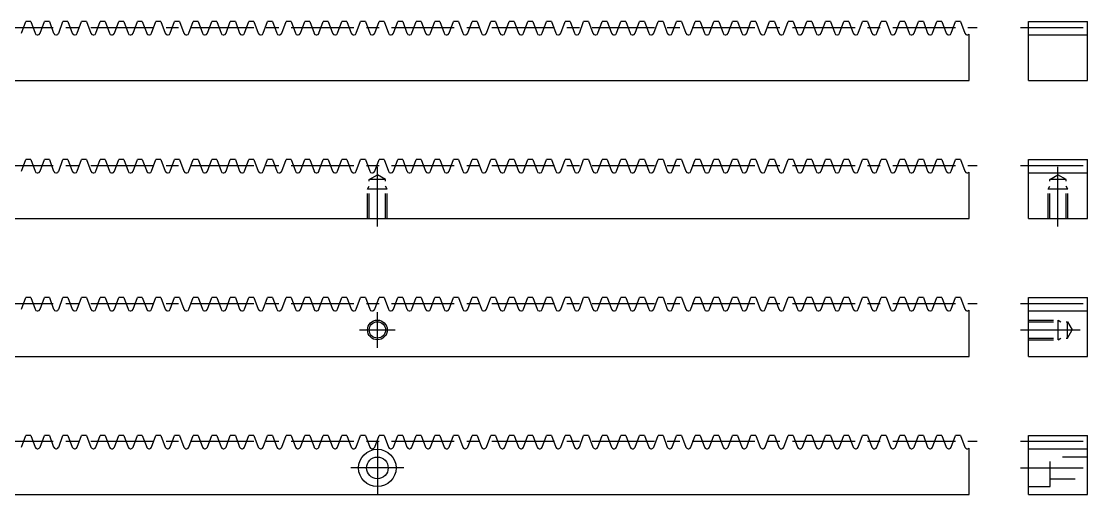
# Model space of a CAD drawing. Extents: x 0 to 542, y -23 to 135.
# Drawn here: x 269.8 to 542, y 15 to 135 of the extents above; entities that cross this region are included whole.
import ezdxf

# ---------------------------------------------------------------- set-up
doc = ezdxf.new("R2010")
doc.units = 0
doc.header["$LTSCALE"] = 0.5
doc.linetypes.add('CENTER', pattern=[50.8, 31.75, -6.35, 6.35, -6.35])
doc.linetypes.add('DASHED', pattern=[19.05, 12.7, -6.35])
for name, color, linetype in [('MSM_CENTER', 1, 'CENTER'), ('MSM_CONTINUOUS', 7, 'CONTINUOUS'), ('MSM_DASHED', 4, 'DASHED'), ('MSM_NARROW', 5, 'CONTINUOUS')]:
    doc.layers.add(name, color=color, linetype=linetype)

msp = doc.modelspace()

# ---------------------------------------------------------------- linework, layer by layer
at = {"layer": 'MSM_CENTER'}
for p, q in [((8, 133.5), (512, 133.5)), ((523, 133.5), (542, 133.5)), ((8, 98.5), (512, 98.5)), ((360, 83), (360, 98.09)), ((523, 98.5), (542, 98.5)), ((532.46, 83), (532.46, 98.09)), ((8, 63.5), (512, 63.5)), ((523, 63.5), (542, 63.5)), ((360, 52.25), (360, 61.25)), ((355.5, 56.75), (364.5, 56.75)), ((523, 56.75), (538.09, 56.75)), ((8, 28.5), (512, 28.5)), ((360, 28.5), (360, 15)), ((523, 28.5), (542, 28.5)), ((366.75, 21.75), (353.25, 21.75)), ((523, 21.75), (542, 21.75))]:
    msp.add_line(p, q, dxfattribs=at)
at = {"layer": 'MSM_CONTINUOUS'}
for p, q in [((269.81, 132), (270.91, 135)), ((272.17, 135), (270.91, 135)), ((272.17, 135), (273.26, 132)), ((274.53, 132), (275.62, 135)), ((276.88, 135), (275.62, 135)), ((276.88, 135), (277.97, 132)), ((279.24, 132), (280.33, 135)), ((281.6, 135), (280.33, 135)), ((281.6, 135), (282.69, 132)), ((283.95, 132), (285.04, 135)), ((286.31, 135), (285.04, 135)), ((286.31, 135), (287.4, 132)), ((288.66, 132), (289.76, 135)), ((291.02, 135), (289.76, 135)), ((291.02, 135), (292.11, 132)), ((293.38, 132), (294.47, 135)), ((295.73, 135), (294.47, 135)), ((295.73, 135), (296.82, 132)), ((298.09, 132), (299.18, 135)), ((300.44, 135), (299.18, 135)), ((300.44, 135), (301.54, 132)), ((302.8, 132), (303.89, 135)), ((305.16, 135), (303.89, 135)), ((305.16, 135), (306.25, 132)), ((307.51, 132), (308.61, 135)), ((309.87, 135), (308.61, 135)), ((309.87, 135), (310.96, 132)), ((312.23, 132), (313.32, 135)), ((314.58, 135), (313.32, 135)), ((314.58, 135), (315.67, 132)), ((316.94, 132), (318.03, 135)), ((319.29, 135), (318.03, 135)), ((319.29, 135), (320.39, 132)), ((321.65, 132), (322.74, 135)), ((324.01, 135), (322.74, 135)), ((324.01, 135), (325.1, 132)), ((326.36, 132), (327.45, 135)), ((328.72, 135), (327.45, 135)), ((328.72, 135), (329.81, 132)), ((331.08, 132), (332.17, 135)), ((333.43, 135), (332.17, 135)), ((333.43, 135), (334.52, 132)), ((335.79, 132), (336.88, 135)), ((338.14, 135), (336.88, 135)), ((338.14, 135), (339.24, 132)), ((340.5, 132), (341.59, 135)), ((342.86, 135), (341.59, 135)), ((342.86, 135), (343.95, 132)), ((345.21, 132), (346.3, 135)), ((347.57, 135), (346.3, 135)), ((347.57, 135), (348.66, 132)), ((349.92, 132), (351.02, 135)), ((352.28, 135), (351.02, 135)), ((352.28, 135), (353.37, 132)), ((354.64, 132), (355.73, 135)), ((356.99, 135), (355.73, 135)), ((356.99, 135), (358.09, 132)), ((359.35, 132), (360.44, 135)), ((361.71, 135), (360.44, 135)), ((361.71, 135), (362.8, 132)), ((364.06, 132), (365.15, 135)), ((366.42, 135), (365.15, 135)), ((366.42, 135), (367.51, 132)), ((368.77, 132), (369.87, 135)), ((371.13, 135), (369.87, 135)), ((371.13, 135), (372.22, 132)), ((373.49, 132), (374.58, 135)), ((375.84, 135), (374.58, 135)), ((375.84, 135), (376.94, 132)), ((378.2, 132), (379.29, 135)), ((380.56, 135), (379.29, 135)), ((380.56, 135), (381.65, 132)), ((382.91, 132), (384, 135)), ((385.27, 135), (384, 135)), ((385.27, 135), (386.36, 132)), ((387.62, 132), (388.72, 135)), ((389.98, 135), (388.72, 135)), ((389.98, 135), (391.07, 132)), ((392.34, 132), (393.43, 135)), ((394.69, 135), (393.43, 135)), ((394.69, 135), (395.78, 132)), ((397.05, 132), (398.14, 135)), ((399.41, 135), (398.14, 135)), ((399.41, 135), (400.5, 132)), ((401.76, 132), (402.85, 135)), ((404.12, 135), (402.85, 135)), ((404.12, 135), (405.21, 132)), ((406.47, 132), (407.57, 135)), ((408.83, 135), (407.57, 135)), ((408.83, 135), (409.92, 132)), ((411.19, 132), (412.28, 135)), ((413.54, 135), (412.28, 135)), ((413.54, 135), (414.63, 132)), ((415.9, 132), (416.99, 135)), ((418.25, 135), (416.99, 135)), ((418.25, 135), (419.35, 132)), ((420.61, 132), (421.7, 135)), ((422.97, 135), (421.7, 135)), ((422.97, 135), (424.06, 132)), ((425.32, 132), (426.42, 135)), ((427.68, 135), (426.42, 135)), ((427.68, 135), (428.77, 132)), ((430.04, 132), (431.13, 135)), ((432.39, 135), (431.13, 135)), ((432.39, 135), (433.48, 132)), ((434.75, 132), (435.84, 135)), ((437.1, 135), (435.84, 135)), ((437.1, 135), (438.2, 132)), ((439.46, 132), (440.55, 135)), ((441.82, 135), (440.55, 135)), ((441.82, 135), (442.91, 132)), ((444.17, 132), (445.26, 135)), ((446.53, 135), (445.26, 135)), ((446.53, 135), (447.62, 132)), ((448.89, 132), (449.98, 135)), ((451.24, 135), (449.98, 135)), ((451.24, 135), (452.33, 132)), ((453.6, 132), (454.69, 135)), ((455.95, 135), (454.69, 135)), ((455.95, 135), (457.05, 132)), ((458.31, 132), (459.4, 135)), ((460.67, 135), (459.4, 135)), ((460.67, 135), (461.76, 132)), ((463.02, 132), (464.11, 135)), ((465.38, 135), (464.11, 135)), ((465.38, 135), (466.47, 132)), ((467.73, 132), (468.83, 135)), ((470.09, 135), (468.83, 135)), ((470.09, 135), (471.18, 132)), ((472.45, 132), (473.54, 135)), ((474.8, 135), (473.54, 135)), ((474.8, 135), (475.9, 132)), ((477.16, 132), (478.25, 135)), ((479.52, 135), (478.25, 135)), ((479.52, 135), (480.61, 132)), ((481.87, 132), (482.96, 135)), ((484.23, 135), (482.96, 135)), ((484.23, 135), (485.32, 132)), ((486.58, 132), (487.68, 135)), ((488.94, 135), (487.68, 135)), ((488.94, 135), (490.03, 132)), ((491.3, 132), (492.39, 135)), ((493.65, 135), (492.39, 135)), ((493.65, 135), (494.75, 132)), ((496.01, 132), (497.1, 135)), ((498.37, 135), (497.1, 135)), ((498.37, 135), (499.46, 132)), ((500.72, 132), (501.81, 135)), ((503.08, 135), (501.81, 135)), ((503.08, 135), (504.17, 132)), ((505.43, 132), (506.53, 135)), ((507.79, 135), (506.53, 135)), ((507.79, 135), (508.88, 132)), ((525, 135), (540, 135)), ((525, 120), (525, 135)), ((540, 120), (540, 135)), ((273.8, 131.62), (273.99, 131.62)), ((278.51, 131.62), (278.7, 131.62)), ((283.22, 131.62), (283.42, 131.62)), ((287.94, 131.62), (288.13, 131.62)), ((292.65, 131.62), (292.84, 131.62)), ((297.36, 131.62), (297.55, 131.62)), ((302.07, 131.62), (302.27, 131.62)), ((306.78, 131.62), (306.98, 131.62)), ((311.5, 131.62), (311.69, 131.62)), ((316.21, 131.62), (316.4, 131.62)), ((320.92, 131.62), (321.11, 131.62)), ((325.63, 131.62), (325.83, 131.62)), ((330.35, 131.62), (330.54, 131.62)), ((335.06, 131.62), (335.25, 131.62)), ((339.77, 131.62), (339.96, 131.62)), ((344.48, 131.62), (344.68, 131.62)), ((349.2, 131.62), (349.39, 131.62)), ((353.91, 131.62), (354.1, 131.62)), ((358.62, 131.62), (358.81, 131.62)), ((363.33, 131.62), (363.53, 131.62)), ((368.05, 131.62), (368.24, 131.62)), ((372.76, 131.62), (372.95, 131.62)), ((377.47, 131.62), (377.66, 131.62)), ((382.18, 131.62), (382.38, 131.62)), ((386.9, 131.62), (387.09, 131.62)), ((391.61, 131.62), (391.8, 131.62)), ((396.32, 131.62), (396.51, 131.62)), ((401.03, 131.62), (401.23, 131.62)), ((405.75, 131.62), (405.94, 131.62)), ((410.46, 131.62), (410.65, 131.62)), ((415.17, 131.62), (415.36, 131.62)), ((419.88, 131.62), (420.08, 131.62)), ((424.59, 131.62), (424.79, 131.62)), ((429.31, 131.62), (429.5, 131.62)), ((434.02, 131.62), (434.21, 131.62)), ((438.73, 131.62), (438.92, 131.62)), ((443.44, 131.62), (443.64, 131.62)), ((448.16, 131.62), (448.35, 131.62)), ((452.87, 131.62), (453.06, 131.62)), ((457.58, 131.62), (457.77, 131.62)), ((462.29, 131.62), (462.49, 131.62)), ((467.01, 131.62), (467.2, 131.62)), ((471.72, 131.62), (471.91, 131.62)), ((476.43, 131.62), (476.62, 131.62)), ((481.14, 131.62), (481.34, 131.62)), ((485.86, 131.62), (486.05, 131.62)), ((490.57, 131.62), (490.76, 131.62)), ((495.28, 131.62), (495.47, 131.62)), ((499.99, 131.62), (500.19, 131.62)), ((504.71, 131.62), (504.9, 131.62)), ((509.42, 131.62), (509.61, 131.62)), ((510, 120), (510, 131.78)), ((525, 131.62), (540, 131.62)), ((10, 120), (510, 120)), ((525, 120), (540, 120)), ((269.81, 97), (270.91, 100)), ((272.17, 100), (270.91, 100)), ((272.17, 100), (273.26, 97)), ((274.53, 97), (275.62, 100)), ((276.88, 100), (275.62, 100)), ((276.88, 100), (277.97, 97)), ((279.24, 97), (280.33, 100)), ((281.6, 100), (280.33, 100)), ((281.6, 100), (282.69, 97)), ((283.95, 97), (285.04, 100)), ((286.31, 100), (285.04, 100)), ((286.31, 100), (287.4, 97)), ((288.66, 97), (289.76, 100)), ((291.02, 100), (289.76, 100)), ((291.02, 100), (292.11, 97)), ((293.38, 97), (294.47, 100)), ((295.73, 100), (294.47, 100)), ((295.73, 100), (296.82, 97)), ((298.09, 97), (299.18, 100)), ((300.44, 100), (299.18, 100)), ((300.44, 100), (301.54, 97)), ((302.8, 97), (303.89, 100)), ((305.16, 100), (303.89, 100)), ((305.16, 100), (306.25, 97)), ((307.51, 97), (308.61, 100)), ((309.87, 100), (308.61, 100)), ((309.87, 100), (310.96, 97)), ((312.23, 97), (313.32, 100)), ((314.58, 100), (313.32, 100)), ((314.58, 100), (315.67, 97)), ((316.94, 97), (318.03, 100)), ((319.29, 100), (318.03, 100)), ((319.29, 100), (320.39, 97)), ((321.65, 97), (322.74, 100)), ((324.01, 100), (322.74, 100)), ((324.01, 100), (325.1, 97)), ((326.36, 97), (327.45, 100)), ((328.72, 100), (327.45, 100)), ((328.72, 100), (329.81, 97)), ((331.08, 97), (332.17, 100)), ((333.43, 100), (332.17, 100)), ((333.43, 100), (334.52, 97)), ((335.79, 97), (336.88, 100)), ((338.14, 100), (336.88, 100)), ((338.14, 100), (339.24, 97)), ((340.5, 97), (341.59, 100)), ((342.86, 100), (341.59, 100)), ((342.86, 100), (343.95, 97)), ((345.21, 97), (346.3, 100)), ((347.57, 100), (346.3, 100)), ((347.57, 100), (348.66, 97)), ((349.92, 97), (351.02, 100)), ((352.28, 100), (351.02, 100)), ((352.28, 100), (353.37, 97)), ((354.64, 97), (355.73, 100)), ((356.99, 100), (355.73, 100)), ((356.99, 100), (358.09, 97)), ((359.35, 97), (360.44, 100)), ((361.71, 100), (360.44, 100)), ((361.71, 100), (362.8, 97)), ((364.06, 97), (365.15, 100)), ((366.42, 100), (365.15, 100)), ((366.42, 100), (367.51, 97)), ((368.77, 97), (369.87, 100)), ((371.13, 100), (369.87, 100)), ((371.13, 100), (372.22, 97)), ((373.49, 97), (374.58, 100)), ((375.84, 100), (374.58, 100)), ((375.84, 100), (376.94, 97)), ((378.2, 97), (379.29, 100)), ((380.56, 100), (379.29, 100)), ((380.56, 100), (381.65, 97)), ((382.91, 97), (384, 100)), ((385.27, 100), (384, 100)), ((385.27, 100), (386.36, 97)), ((387.62, 97), (388.72, 100)), ((389.98, 100), (388.72, 100)), ((389.98, 100), (391.07, 97)), ((392.34, 97), (393.43, 100)), ((394.69, 100), (393.43, 100)), ((394.69, 100), (395.78, 97)), ((397.05, 97), (398.14, 100)), ((399.41, 100), (398.14, 100)), ((399.41, 100), (400.5, 97)), ((401.76, 97), (402.85, 100)), ((404.12, 100), (402.85, 100)), ((404.12, 100), (405.21, 97)), ((406.47, 97), (407.57, 100)), ((408.83, 100), (407.57, 100)), ((408.83, 100), (409.92, 97)), ((411.19, 97), (412.28, 100)), ((413.54, 100), (412.28, 100)), ((413.54, 100), (414.63, 97)), ((415.9, 97), (416.99, 100)), ((418.25, 100), (416.99, 100)), ((418.25, 100), (419.35, 97)), ((420.61, 97), (421.7, 100)), ((422.97, 100), (421.7, 100)), ((422.97, 100), (424.06, 97)), ((425.32, 97), (426.42, 100)), ((427.68, 100), (426.42, 100)), ((427.68, 100), (428.77, 97)), ((430.04, 97), (431.13, 100)), ((432.39, 100), (431.13, 100)), ((432.39, 100), (433.48, 97)), ((434.75, 97), (435.84, 100)), ((437.1, 100), (435.84, 100)), ((437.1, 100), (438.2, 97)), ((439.46, 97), (440.55, 100)), ((441.82, 100), (440.55, 100)), ((441.82, 100), (442.91, 97)), ((444.17, 97), (445.26, 100)), ((446.53, 100), (445.26, 100)), ((446.53, 100), (447.62, 97)), ((448.89, 97), (449.98, 100)), ((451.24, 100), (449.98, 100)), ((451.24, 100), (452.33, 97)), ((453.6, 97), (454.69, 100)), ((455.95, 100), (454.69, 100)), ((455.95, 100), (457.05, 97)), ((458.31, 97), (459.4, 100)), ((460.67, 100), (459.4, 100)), ((460.67, 100), (461.76, 97)), ((463.02, 97), (464.11, 100)), ((465.38, 100), (464.11, 100)), ((465.38, 100), (466.47, 97)), ((467.73, 97), (468.83, 100)), ((470.09, 100), (468.83, 100)), ((470.09, 100), (471.18, 97)), ((472.45, 97), (473.54, 100)), ((474.8, 100), (473.54, 100)), ((474.8, 100), (475.9, 97)), ((477.16, 97), (478.25, 100)), ((479.52, 100), (478.25, 100)), ((479.52, 100), (480.61, 97)), ((481.87, 97), (482.96, 100)), ((484.23, 100), (482.96, 100)), ((484.23, 100), (485.32, 97)), ((486.58, 97), (487.68, 100)), ((488.94, 100), (487.68, 100)), ((488.94, 100), (490.03, 97)), ((491.3, 97), (492.39, 100)), ((493.65, 100), (492.39, 100)), ((493.65, 100), (494.75, 97)), ((496.01, 97), (497.1, 100)), ((498.37, 100), (497.1, 100)), ((498.37, 100), (499.46, 97)), ((500.72, 97), (501.81, 100)), ((503.08, 100), (501.81, 100)), ((503.08, 100), (504.17, 97)), ((505.43, 97), (506.53, 100)), ((507.79, 100), (506.53, 100)), ((507.79, 100), (508.88, 97)), ((525, 100), (540, 100)), ((525, 85), (525, 100)), ((540, 85), (540, 100)), ((273.8, 96.63), (273.99, 96.63)), ((278.51, 96.63), (278.7, 96.63)), ((283.22, 96.63), (283.42, 96.63)), ((287.94, 96.63), (288.13, 96.63)), ((292.65, 96.63), (292.84, 96.63)), ((297.36, 96.63), (297.55, 96.63)), ((302.07, 96.63), (302.27, 96.63)), ((306.78, 96.63), (306.98, 96.63)), ((311.5, 96.63), (311.69, 96.63)), ((316.21, 96.63), (316.4, 96.63)), ((320.92, 96.63), (321.11, 96.63)), ((325.63, 96.63), (325.83, 96.63)), ((330.35, 96.63), (330.54, 96.63)), ((335.06, 96.63), (335.25, 96.63)), ((339.77, 96.63), (339.96, 96.63)), ((344.48, 96.63), (344.68, 96.63)), ((349.2, 96.63), (349.39, 96.63)), ((353.91, 96.63), (354.1, 96.63)), ((358.62, 96.63), (358.81, 96.63)), ((363.33, 96.63), (363.53, 96.63)), ((368.05, 96.63), (368.24, 96.63)), ((372.76, 96.63), (372.95, 96.63)), ((377.47, 96.63), (377.66, 96.63)), ((382.18, 96.63), (382.38, 96.63)), ((386.9, 96.63), (387.09, 96.63)), ((391.61, 96.63), (391.8, 96.63)), ((396.32, 96.63), (396.51, 96.63)), ((401.03, 96.63), (401.23, 96.63)), ((405.75, 96.63), (405.94, 96.63)), ((410.46, 96.63), (410.65, 96.63)), ((415.17, 96.63), (415.36, 96.63)), ((419.88, 96.63), (420.08, 96.63)), ((424.59, 96.63), (424.79, 96.63)), ((429.31, 96.63), (429.5, 96.63)), ((434.02, 96.63), (434.21, 96.63)), ((438.73, 96.63), (438.92, 96.63)), ((443.44, 96.63), (443.64, 96.63)), ((448.16, 96.63), (448.35, 96.63)), ((452.87, 96.63), (453.06, 96.63)), ((457.58, 96.63), (457.77, 96.63)), ((462.29, 96.63), (462.49, 96.63)), ((467.01, 96.63), (467.2, 96.63)), ((471.72, 96.63), (471.91, 96.63)), ((476.43, 96.63), (476.62, 96.63)), ((481.14, 96.63), (481.34, 96.63)), ((485.86, 96.63), (486.05, 96.63)), ((490.57, 96.63), (490.76, 96.63)), ((495.28, 96.63), (495.47, 96.63)), ((499.99, 96.63), (500.19, 96.63)), ((504.71, 96.63), (504.9, 96.63)), ((509.42, 96.63), (509.61, 96.63)), ((510, 85), (510, 96.78)), ((525, 96.63), (540, 96.63)), ((10, 85), (510, 85)), ((525, 85), (540, 85)), ((269.81, 62), (270.91, 65)), ((272.17, 65), (270.91, 65)), ((272.17, 65), (273.26, 62)), ((274.53, 62), (275.62, 65)), ((276.88, 65), (275.62, 65)), ((276.88, 65), (277.97, 62)), ((279.24, 62), (280.33, 65)), ((281.6, 65), (280.33, 65)), ((281.6, 65), (282.69, 62)), ((283.95, 62), (285.04, 65)), ((286.31, 65), (285.04, 65)), ((286.31, 65), (287.4, 62)), ((288.66, 62), (289.76, 65)), ((291.02, 65), (289.76, 65)), ((291.02, 65), (292.11, 62)), ((293.38, 62), (294.47, 65)), ((295.73, 65), (294.47, 65)), ((295.73, 65), (296.82, 62)), ((298.09, 62), (299.18, 65)), ((300.44, 65), (299.18, 65)), ((300.44, 65), (301.54, 62)), ((302.8, 62), (303.89, 65)), ((305.16, 65), (303.89, 65)), ((305.16, 65), (306.25, 62)), ((307.51, 62), (308.61, 65)), ((309.87, 65), (308.61, 65)), ((309.87, 65), (310.96, 62)), ((312.23, 62), (313.32, 65)), ((314.58, 65), (313.32, 65)), ((314.58, 65), (315.67, 62)), ((316.94, 62), (318.03, 65)), ((319.29, 65), (318.03, 65)), ((319.29, 65), (320.39, 62)), ((321.65, 62), (322.74, 65)), ((324.01, 65), (322.74, 65)), ((324.01, 65), (325.1, 62)), ((326.36, 62), (327.45, 65)), ((328.72, 65), (327.45, 65)), ((328.72, 65), (329.81, 62)), ((331.08, 62), (332.17, 65)), ((333.43, 65), (332.17, 65)), ((333.43, 65), (334.52, 62)), ((335.79, 62), (336.88, 65)), ((338.14, 65), (336.88, 65)), ((338.14, 65), (339.24, 62)), ((340.5, 62), (341.59, 65)), ((342.86, 65), (341.59, 65)), ((342.86, 65), (343.95, 62)), ((345.21, 62), (346.3, 65)), ((347.57, 65), (346.3, 65)), ((347.57, 65), (348.66, 62)), ((349.92, 62), (351.02, 65)), ((352.28, 65), (351.02, 65)), ((352.28, 65), (353.37, 62)), ((354.64, 62), (355.73, 65)), ((356.99, 65), (355.73, 65)), ((356.99, 65), (358.09, 62)), ((359.35, 62), (360.44, 65)), ((361.71, 65), (360.44, 65)), ((361.71, 65), (362.8, 62)), ((364.06, 62), (365.15, 65)), ((366.42, 65), (365.15, 65)), ((366.42, 65), (367.51, 62)), ((368.77, 62), (369.87, 65)), ((371.13, 65), (369.87, 65)), ((371.13, 65), (372.22, 62)), ((373.49, 62), (374.58, 65)), ((375.84, 65), (374.58, 65)), ((375.84, 65), (376.94, 62)), ((378.2, 62), (379.29, 65)), ((380.56, 65), (379.29, 65)), ((380.56, 65), (381.65, 62)), ((382.91, 62), (384, 65)), ((385.27, 65), (384, 65)), ((385.27, 65), (386.36, 62)), ((387.62, 62), (388.72, 65)), ((389.98, 65), (388.72, 65)), ((389.98, 65), (391.07, 62)), ((392.34, 62), (393.43, 65)), ((394.69, 65), (393.43, 65)), ((394.69, 65), (395.78, 62)), ((397.05, 62), (398.14, 65)), ((399.41, 65), (398.14, 65)), ((399.41, 65), (400.5, 62)), ((401.76, 62), (402.85, 65)), ((404.12, 65), (402.85, 65)), ((404.12, 65), (405.21, 62)), ((406.47, 62), (407.57, 65)), ((408.83, 65), (407.57, 65)), ((408.83, 65), (409.92, 62)), ((411.19, 62), (412.28, 65)), ((413.54, 65), (412.28, 65)), ((413.54, 65), (414.63, 62)), ((415.9, 62), (416.99, 65)), ((418.25, 65), (416.99, 65)), ((418.25, 65), (419.35, 62)), ((420.61, 62), (421.7, 65)), ((422.97, 65), (421.7, 65)), ((422.97, 65), (424.06, 62)), ((425.32, 62), (426.42, 65)), ((427.68, 65), (426.42, 65)), ((427.68, 65), (428.77, 62)), ((430.04, 62), (431.13, 65)), ((432.39, 65), (431.13, 65)), ((432.39, 65), (433.48, 62)), ((434.75, 62), (435.84, 65)), ((437.1, 65), (435.84, 65)), ((437.1, 65), (438.2, 62)), ((439.46, 62), (440.55, 65)), ((441.82, 65), (440.55, 65)), ((441.82, 65), (442.91, 62)), ((444.17, 62), (445.26, 65)), ((446.53, 65), (445.26, 65)), ((446.53, 65), (447.62, 62)), ((448.89, 62), (449.98, 65)), ((451.24, 65), (449.98, 65)), ((451.24, 65), (452.33, 62)), ((453.6, 62), (454.69, 65)), ((455.95, 65), (454.69, 65)), ((455.95, 65), (457.05, 62)), ((458.31, 62), (459.4, 65)), ((460.67, 65), (459.4, 65)), ((460.67, 65), (461.76, 62)), ((463.02, 62), (464.11, 65)), ((465.38, 65), (464.11, 65)), ((465.38, 65), (466.47, 62)), ((467.73, 62), (468.83, 65)), ((470.09, 65), (468.83, 65)), ((470.09, 65), (471.18, 62)), ((472.45, 62), (473.54, 65)), ((474.8, 65), (473.54, 65)), ((474.8, 65), (475.9, 62)), ((477.16, 62), (478.25, 65)), ((479.52, 65), (478.25, 65)), ((479.52, 65), (480.61, 62)), ((481.87, 62), (482.96, 65)), ((484.23, 65), (482.96, 65)), ((484.23, 65), (485.32, 62)), ((486.58, 62), (487.68, 65)), ((488.94, 65), (487.68, 65)), ((488.94, 65), (490.03, 62)), ((491.3, 62), (492.39, 65)), ((493.65, 65), (492.39, 65)), ((493.65, 65), (494.75, 62)), ((496.01, 62), (497.1, 65)), ((498.37, 65), (497.1, 65)), ((498.37, 65), (499.46, 62)), ((500.72, 62), (501.81, 65)), ((503.08, 65), (501.81, 65)), ((503.08, 65), (504.17, 62)), ((505.43, 62), (506.53, 65)), ((507.79, 65), (506.53, 65)), ((507.79, 65), (508.88, 62)), ((525, 65), (540, 65)), ((525, 50), (525, 65)), ((540, 50), (540, 65)), ((273.8, 61.62), (273.99, 61.62)), ((278.51, 61.62), (278.7, 61.62)), ((283.22, 61.62), (283.42, 61.62)), ((287.94, 61.62), (288.13, 61.62)), ((292.65, 61.62), (292.84, 61.62)), ((297.36, 61.62), (297.55, 61.62)), ((302.07, 61.62), (302.27, 61.62)), ((306.78, 61.62), (306.98, 61.62)), ((311.5, 61.62), (311.69, 61.62)), ((316.21, 61.62), (316.4, 61.62)), ((320.92, 61.62), (321.11, 61.62)), ((325.63, 61.62), (325.83, 61.62)), ((330.35, 61.62), (330.54, 61.62)), ((335.06, 61.62), (335.25, 61.62)), ((339.77, 61.62), (339.96, 61.62)), ((344.48, 61.62), (344.68, 61.62)), ((349.2, 61.62), (349.39, 61.62)), ((353.91, 61.62), (354.1, 61.62)), ((358.62, 61.62), (358.81, 61.62)), ((363.33, 61.62), (363.53, 61.62)), ((368.05, 61.62), (368.24, 61.62)), ((372.76, 61.62), (372.95, 61.62)), ((377.47, 61.62), (377.66, 61.62)), ((382.18, 61.62), (382.38, 61.62)), ((386.9, 61.62), (387.09, 61.62)), ((391.61, 61.62), (391.8, 61.62)), ((396.32, 61.62), (396.51, 61.62)), ((401.03, 61.62), (401.23, 61.62)), ((405.75, 61.62), (405.94, 61.62)), ((410.46, 61.62), (410.65, 61.62)), ((415.17, 61.62), (415.36, 61.62)), ((419.88, 61.62), (420.08, 61.62)), ((424.59, 61.62), (424.79, 61.62)), ((429.31, 61.62), (429.5, 61.62)), ((434.02, 61.62), (434.21, 61.62)), ((438.73, 61.62), (438.92, 61.62)), ((443.44, 61.62), (443.64, 61.62)), ((448.16, 61.62), (448.35, 61.62)), ((452.87, 61.62), (453.06, 61.62)), ((457.58, 61.62), (457.77, 61.62)), ((462.29, 61.62), (462.49, 61.62)), ((467.01, 61.62), (467.2, 61.62)), ((471.72, 61.62), (471.91, 61.62)), ((476.43, 61.62), (476.62, 61.62)), ((481.14, 61.62), (481.34, 61.62)), ((485.86, 61.62), (486.05, 61.62)), ((490.57, 61.62), (490.76, 61.62)), ((495.28, 61.62), (495.47, 61.62)), ((499.99, 61.62), (500.19, 61.62)), ((504.71, 61.62), (504.9, 61.62)), ((509.42, 61.62), (509.61, 61.62)), ((510, 50), (510, 61.78)), ((525, 61.62), (540, 61.62)), ((10, 50), (510, 50)), ((525, 50), (540, 50)), ((269.81, 27), (270.91, 30)), ((272.17, 30), (270.91, 30)), ((272.17, 30), (273.26, 27)), ((274.53, 27), (275.62, 30)), ((276.88, 30), (275.62, 30)), ((276.88, 30), (277.97, 27)), ((279.24, 27), (280.33, 30)), ((281.6, 30), (280.33, 30)), ((281.6, 30), (282.69, 27)), ((283.95, 27), (285.04, 30)), ((286.31, 30), (285.04, 30)), ((286.31, 30), (287.4, 27)), ((288.66, 27), (289.76, 30)), ((291.02, 30), (289.76, 30)), ((291.02, 30), (292.11, 27)), ((293.38, 27), (294.47, 30)), ((295.73, 30), (294.47, 30)), ((295.73, 30), (296.82, 27)), ((298.09, 27), (299.18, 30)), ((300.44, 30), (299.18, 30)), ((300.44, 30), (301.54, 27)), ((302.8, 27), (303.89, 30)), ((305.16, 30), (303.89, 30)), ((305.16, 30), (306.25, 27)), ((307.51, 27), (308.61, 30)), ((309.87, 30), (308.61, 30)), ((309.87, 30), (310.96, 27)), ((312.23, 27), (313.32, 30)), ((314.58, 30), (313.32, 30)), ((314.58, 30), (315.67, 27)), ((316.94, 27), (318.03, 30)), ((319.29, 30), (318.03, 30)), ((319.29, 30), (320.39, 27)), ((321.65, 27), (322.74, 30)), ((324.01, 30), (322.74, 30)), ((324.01, 30), (325.1, 27)), ((326.36, 27), (327.45, 30)), ((328.72, 30), (327.45, 30)), ((328.72, 30), (329.81, 27)), ((331.08, 27), (332.17, 30)), ((333.43, 30), (332.17, 30)), ((333.43, 30), (334.52, 27)), ((335.79, 27), (336.88, 30)), ((338.14, 30), (336.88, 30)), ((338.14, 30), (339.24, 27)), ((340.5, 27), (341.59, 30)), ((342.86, 30), (341.59, 30)), ((342.86, 30), (343.95, 27)), ((345.21, 27), (346.3, 30)), ((347.57, 30), (346.3, 30)), ((347.57, 30), (348.66, 27)), ((349.92, 27), (351.02, 30)), ((352.28, 30), (351.02, 30)), ((352.28, 30), (353.37, 27)), ((354.64, 27), (355.73, 30)), ((356.99, 30), (355.73, 30)), ((356.99, 30), (358.09, 27)), ((359.35, 27), (360.44, 30)), ((361.71, 30), (360.44, 30)), ((361.71, 30), (362.8, 27)), ((364.06, 27), (365.15, 30)), ((366.42, 30), (365.15, 30)), ((366.42, 30), (367.51, 27)), ((368.77, 27), (369.87, 30)), ((371.13, 30), (369.87, 30)), ((371.13, 30), (372.22, 27)), ((373.49, 27), (374.58, 30)), ((375.84, 30), (374.58, 30)), ((375.84, 30), (376.94, 27)), ((378.2, 27), (379.29, 30)), ((380.56, 30), (379.29, 30)), ((380.56, 30), (381.65, 27)), ((382.91, 27), (384, 30)), ((385.27, 30), (384, 30)), ((385.27, 30), (386.36, 27)), ((387.62, 27), (388.72, 30)), ((389.98, 30), (388.72, 30)), ((389.98, 30), (391.07, 27)), ((392.34, 27), (393.43, 30)), ((394.69, 30), (393.43, 30)), ((394.69, 30), (395.78, 27)), ((397.05, 27), (398.14, 30)), ((399.41, 30), (398.14, 30)), ((399.41, 30), (400.5, 27)), ((401.76, 27), (402.85, 30)), ((404.12, 30), (402.85, 30)), ((404.12, 30), (405.21, 27)), ((406.47, 27), (407.57, 30)), ((408.83, 30), (407.57, 30)), ((408.83, 30), (409.92, 27)), ((411.19, 27), (412.28, 30)), ((413.54, 30), (412.28, 30)), ((413.54, 30), (414.63, 27)), ((415.9, 27), (416.99, 30)), ((418.25, 30), (416.99, 30)), ((418.25, 30), (419.35, 27)), ((420.61, 27), (421.7, 30)), ((422.97, 30), (421.7, 30)), ((422.97, 30), (424.06, 27)), ((425.32, 27), (426.42, 30)), ((427.68, 30), (426.42, 30)), ((427.68, 30), (428.77, 27)), ((430.04, 27), (431.13, 30)), ((432.39, 30), (431.13, 30)), ((432.39, 30), (433.48, 27)), ((434.75, 27), (435.84, 30)), ((437.1, 30), (435.84, 30)), ((437.1, 30), (438.2, 27)), ((439.46, 27), (440.55, 30)), ((441.82, 30), (440.55, 30)), ((441.82, 30), (442.91, 27)), ((444.17, 27), (445.26, 30)), ((446.53, 30), (445.26, 30)), ((446.53, 30), (447.62, 27)), ((448.89, 27), (449.98, 30)), ((451.24, 30), (449.98, 30)), ((451.24, 30), (452.33, 27)), ((453.6, 27), (454.69, 30)), ((455.95, 30), (454.69, 30)), ((455.95, 30), (457.05, 27)), ((458.31, 27), (459.4, 30)), ((460.67, 30), (459.4, 30)), ((460.67, 30), (461.76, 27)), ((463.02, 27), (464.11, 30)), ((465.38, 30), (464.11, 30)), ((465.38, 30), (466.47, 27)), ((467.73, 27), (468.83, 30)), ((470.09, 30), (468.83, 30)), ((470.09, 30), (471.18, 27)), ((472.45, 27), (473.54, 30)), ((474.8, 30), (473.54, 30)), ((474.8, 30), (475.9, 27)), ((477.16, 27), (478.25, 30)), ((479.52, 30), (478.25, 30)), ((479.52, 30), (480.61, 27)), ((481.87, 27), (482.96, 30)), ((484.23, 30), (482.96, 30)), ((484.23, 30), (485.32, 27)), ((486.58, 27), (487.68, 30)), ((488.94, 30), (487.68, 30)), ((488.94, 30), (490.03, 27)), ((491.3, 27), (492.39, 30)), ((493.65, 30), (492.39, 30)), ((493.65, 30), (494.75, 27)), ((496.01, 27), (497.1, 30)), ((498.37, 30), (497.1, 30)), ((498.37, 30), (499.46, 27)), ((500.72, 27), (501.81, 30)), ((503.08, 30), (501.81, 30)), ((503.08, 30), (504.17, 27)), ((505.43, 27), (506.53, 30)), ((507.79, 30), (506.53, 30)), ((507.79, 30), (508.88, 27)), ((525, 30), (540, 30)), ((525, 15), (525, 30)), ((540, 15), (540, 30)), ((273.8, 26.62), (273.99, 26.62)), ((278.51, 26.62), (278.7, 26.62)), ((283.22, 26.62), (283.42, 26.62)), ((287.94, 26.62), (288.13, 26.62)), ((292.65, 26.62), (292.84, 26.62)), ((297.36, 26.62), (297.55, 26.62)), ((302.07, 26.62), (302.27, 26.62)), ((306.78, 26.62), (306.98, 26.62)), ((311.5, 26.62), (311.69, 26.62)), ((316.21, 26.62), (316.4, 26.62)), ((320.92, 26.62), (321.11, 26.62)), ((325.63, 26.62), (325.83, 26.62)), ((330.35, 26.62), (330.54, 26.62)), ((335.06, 26.62), (335.25, 26.62)), ((339.77, 26.62), (339.96, 26.62)), ((344.48, 26.62), (344.68, 26.62)), ((349.2, 26.62), (349.39, 26.62)), ((353.91, 26.62), (354.1, 26.62)), ((358.62, 26.62), (358.81, 26.62)), ((363.33, 26.62), (363.53, 26.62)), ((368.05, 26.62), (368.24, 26.62)), ((372.76, 26.62), (372.95, 26.62)), ((377.47, 26.62), (377.66, 26.62)), ((382.18, 26.62), (382.38, 26.62)), ((386.9, 26.62), (387.09, 26.62)), ((391.61, 26.62), (391.8, 26.62)), ((396.32, 26.62), (396.51, 26.62)), ((401.03, 26.62), (401.23, 26.62)), ((405.75, 26.62), (405.94, 26.62)), ((410.46, 26.62), (410.65, 26.62)), ((415.17, 26.62), (415.36, 26.62)), ((419.88, 26.62), (420.08, 26.62)), ((424.59, 26.62), (424.79, 26.62)), ((429.31, 26.62), (429.5, 26.62)), ((434.02, 26.62), (434.21, 26.62)), ((438.73, 26.62), (438.92, 26.62)), ((443.44, 26.62), (443.64, 26.62)), ((448.16, 26.62), (448.35, 26.62)), ((452.87, 26.62), (453.06, 26.62)), ((457.58, 26.62), (457.77, 26.62)), ((462.29, 26.62), (462.49, 26.62)), ((467.01, 26.62), (467.2, 26.62)), ((471.72, 26.62), (471.91, 26.62)), ((476.43, 26.62), (476.62, 26.62)), ((481.14, 26.62), (481.34, 26.62)), ((485.86, 26.62), (486.05, 26.62)), ((490.57, 26.62), (490.76, 26.62)), ((495.28, 26.62), (495.47, 26.62)), ((499.99, 26.62), (500.19, 26.62)), ((504.71, 26.62), (504.9, 26.62)), ((509.42, 26.62), (509.61, 26.62)), ((510, 15), (510, 26.78)), ((525, 26.62), (540, 26.62)), ((10, 15), (510, 15)), ((525, 15), (540, 15))]:
    msp.add_line(p, q, dxfattribs=at)
for centre, radius in [((360, 56.75), 2.07), ((360, 21.75), 4.75), ((360, 21.75), 2.75)]:
    msp.add_circle(centre, radius, dxfattribs=at)
for centre, start, end in [((273.8, 132.19), 200, 270), ((273.99, 132.19), 270, 340), ((278.51, 132.19), 200, 270), ((278.7, 132.19), 270, 340), ((283.22, 132.19), 200, 270), ((283.42, 132.19), 270, 340), ((287.94, 132.19), 200, 270), ((288.13, 132.19), 270, 340), ((292.65, 132.19), 200, 270), ((292.84, 132.19), 270, 340), ((297.36, 132.19), 200, 270), ((297.55, 132.19), 270, 340), ((302.07, 132.19), 200, 270), ((302.27, 132.19), 270, 340), ((306.78, 132.19), 200, 270), ((306.98, 132.19), 270, 340), ((311.5, 132.19), 200, 270), ((311.69, 132.19), 270, 340), ((316.21, 132.19), 200, 270), ((316.4, 132.19), 270, 340), ((320.92, 132.19), 200, 270), ((321.11, 132.19), 270, 340), ((325.63, 132.19), 200, 270), ((325.83, 132.19), 270, 340), ((330.35, 132.19), 200, 270), ((330.54, 132.19), 270, 340), ((335.06, 132.19), 200, 270), ((335.25, 132.19), 270, 340), ((339.77, 132.19), 200, 270), ((339.96, 132.19), 270, 340), ((344.48, 132.19), 200, 270), ((344.68, 132.19), 270, 340), ((349.2, 132.19), 200, 270), ((349.39, 132.19), 270, 340), ((353.91, 132.19), 200, 270), ((354.1, 132.19), 270, 340), ((358.62, 132.19), 200, 270), ((358.81, 132.19), 270, 340), ((363.33, 132.19), 200, 270), ((363.53, 132.19), 270, 340), ((368.05, 132.19), 200, 270), ((368.24, 132.19), 270, 340), ((372.76, 132.19), 200, 270), ((372.95, 132.19), 270, 340), ((377.47, 132.19), 200, 270), ((377.66, 132.19), 270, 340), ((382.18, 132.19), 200, 270), ((382.38, 132.19), 270, 340), ((386.9, 132.19), 200, 270), ((387.09, 132.19), 270, 340), ((391.61, 132.19), 200, 270), ((391.8, 132.19), 270, 340), ((396.32, 132.19), 200, 270), ((396.51, 132.19), 270, 340), ((401.03, 132.19), 200, 270), ((401.23, 132.19), 270, 340), ((405.75, 132.19), 200, 270), ((405.94, 132.19), 270, 340), ((410.46, 132.19), 200, 270), ((410.65, 132.19), 270, 340), ((415.17, 132.19), 200, 270), ((415.36, 132.19), 270, 340), ((419.88, 132.19), 200, 270), ((420.08, 132.19), 270, 340), ((424.59, 132.19), 200, 270), ((424.79, 132.19), 270, 340), ((429.31, 132.19), 200, 270), ((429.5, 132.19), 270, 340), ((434.02, 132.19), 200, 270), ((434.21, 132.19), 270, 340), ((438.73, 132.19), 200, 270), ((438.92, 132.19), 270, 340), ((443.44, 132.19), 200, 270), ((443.64, 132.19), 270, 340), ((448.16, 132.19), 200, 270), ((448.35, 132.19), 270, 340), ((452.87, 132.19), 200, 270), ((453.06, 132.19), 270, 340), ((457.58, 132.19), 200, 270), ((457.77, 132.19), 270, 340), ((462.29, 132.19), 200, 270), ((462.49, 132.19), 270, 340), ((467.01, 132.19), 200, 270), ((467.2, 132.19), 270, 340), ((471.72, 132.19), 200, 270), ((471.91, 132.19), 270, 340), ((476.43, 132.19), 200, 270), ((476.62, 132.19), 270, 340), ((481.14, 132.19), 200, 270), ((481.34, 132.19), 270, 340), ((485.86, 132.19), 200, 270), ((486.05, 132.19), 270, 340), ((490.57, 132.19), 200, 270), ((490.76, 132.19), 270, 340), ((495.28, 132.19), 200, 270), ((495.47, 132.19), 270, 340), ((499.99, 132.19), 200, 270), ((500.19, 132.19), 270, 340), ((504.71, 132.19), 200, 270), ((504.9, 132.19), 270, 340), ((509.42, 132.19), 200, 270), ((509.61, 132.19), 270, 313.0445), ((273.8, 97.19), 200, 270), ((273.99, 97.19), 270, 340), ((278.51, 97.19), 200, 270), ((278.7, 97.19), 270, 340), ((283.22, 97.19), 200, 270), ((283.42, 97.19), 270, 340), ((287.94, 97.19), 200, 270), ((288.13, 97.19), 270, 340), ((292.65, 97.19), 200, 270), ((292.84, 97.19), 270, 340), ((297.36, 97.19), 200, 270), ((297.55, 97.19), 270, 340), ((302.07, 97.19), 200, 270), ((302.27, 97.19), 270, 340), ((306.78, 97.19), 200, 270), ((306.98, 97.19), 270, 340), ((311.5, 97.19), 200, 270), ((311.69, 97.19), 270, 340), ((316.21, 97.19), 200, 270), ((316.4, 97.19), 270, 340), ((320.92, 97.19), 200, 270), ((321.11, 97.19), 270, 340), ((325.63, 97.19), 200, 270), ((325.83, 97.19), 270, 340), ((330.35, 97.19), 200, 270), ((330.54, 97.19), 270, 340), ((335.06, 97.19), 200, 270), ((335.25, 97.19), 270, 340), ((339.77, 97.19), 200, 270), ((339.96, 97.19), 270, 340), ((344.48, 97.19), 200, 270), ((344.68, 97.19), 270, 340), ((349.2, 97.19), 200, 270), ((349.39, 97.19), 270, 340), ((353.91, 97.19), 200, 270), ((354.1, 97.19), 270, 340), ((358.62, 97.19), 200, 270), ((358.81, 97.19), 270, 340), ((363.33, 97.19), 200, 270), ((363.53, 97.19), 270, 340), ((368.05, 97.19), 200, 270), ((368.24, 97.19), 270, 340), ((372.76, 97.19), 200, 270), ((372.95, 97.19), 270, 340), ((377.47, 97.19), 200, 270), ((377.66, 97.19), 270, 340), ((382.18, 97.19), 200, 270), ((382.38, 97.19), 270, 340), ((386.9, 97.19), 200, 270), ((387.09, 97.19), 270, 340), ((391.61, 97.19), 200, 270), ((391.8, 97.19), 270, 340), ((396.32, 97.19), 200, 270), ((396.51, 97.19), 270, 340), ((401.03, 97.19), 200, 270), ((401.23, 97.19), 270, 340), ((405.75, 97.19), 200, 270), ((405.94, 97.19), 270, 340), ((410.46, 97.19), 200, 270), ((410.65, 97.19), 270, 340), ((415.17, 97.19), 200, 270), ((415.36, 97.19), 270, 340), ((419.88, 97.19), 200, 270), ((420.08, 97.19), 270, 340), ((424.59, 97.19), 200, 270), ((424.79, 97.19), 270, 340), ((429.31, 97.19), 200, 270), ((429.5, 97.19), 270, 340), ((434.02, 97.19), 200, 270), ((434.21, 97.19), 270, 340), ((438.73, 97.19), 200, 270), ((438.92, 97.19), 270, 340), ((443.44, 97.19), 200, 270), ((443.64, 97.19), 270, 340), ((448.16, 97.19), 200, 270), ((448.35, 97.19), 270, 340), ((452.87, 97.19), 200, 270), ((453.06, 97.19), 270, 340), ((457.58, 97.19), 200, 270), ((457.77, 97.19), 270, 340), ((462.29, 97.19), 200, 270), ((462.49, 97.19), 270, 340), ((467.01, 97.19), 200, 270), ((467.2, 97.19), 270, 340), ((471.72, 97.19), 200, 270), ((471.91, 97.19), 270, 340), ((476.43, 97.19), 200, 270), ((476.62, 97.19), 270, 340), ((481.14, 97.19), 200, 270), ((481.34, 97.19), 270, 340), ((485.86, 97.19), 200, 270), ((486.05, 97.19), 270, 340), ((490.57, 97.19), 200, 270), ((490.76, 97.19), 270, 340), ((495.28, 97.19), 200, 270), ((495.47, 97.19), 270, 340), ((499.99, 97.19), 200, 270), ((500.19, 97.19), 270, 340), ((504.71, 97.19), 200, 270), ((504.9, 97.19), 270, 340), ((509.42, 97.19), 200, 270), ((509.61, 97.19), 270, 313.0445), ((273.8, 62.19), 200, 270), ((273.99, 62.19), 270, 340), ((278.51, 62.19), 200, 270), ((278.7, 62.19), 270, 340), ((283.22, 62.19), 200, 270), ((283.42, 62.19), 270, 340), ((287.94, 62.19), 200, 270), ((288.13, 62.19), 270, 340), ((292.65, 62.19), 200, 270), ((292.84, 62.19), 270, 340), ((297.36, 62.19), 200, 270), ((297.55, 62.19), 270, 340), ((302.07, 62.19), 200, 270), ((302.27, 62.19), 270, 340), ((306.78, 62.19), 200, 270), ((306.98, 62.19), 270, 340), ((311.5, 62.19), 200, 270), ((311.69, 62.19), 270, 340), ((316.21, 62.19), 200, 270), ((316.4, 62.19), 270, 340), ((320.92, 62.19), 200, 270), ((321.11, 62.19), 270, 340), ((325.63, 62.19), 200, 270), ((325.83, 62.19), 270, 340), ((330.35, 62.19), 200, 270), ((330.54, 62.19), 270, 340), ((335.06, 62.19), 200, 270), ((335.25, 62.19), 270, 340), ((339.77, 62.19), 200, 270), ((339.96, 62.19), 270, 340), ((344.48, 62.19), 200, 270), ((344.68, 62.19), 270, 340), ((349.2, 62.19), 200, 270), ((349.39, 62.19), 270, 340), ((353.91, 62.19), 200, 270), ((354.1, 62.19), 270, 340), ((358.62, 62.19), 200, 270), ((358.81, 62.19), 270, 340), ((363.33, 62.19), 200, 270), ((363.53, 62.19), 270, 340), ((368.05, 62.19), 200, 270), ((368.24, 62.19), 270, 340), ((372.76, 62.19), 200, 270), ((372.95, 62.19), 270, 340), ((377.47, 62.19), 200, 270), ((377.66, 62.19), 270, 340), ((382.18, 62.19), 200, 270), ((382.38, 62.19), 270, 340), ((386.9, 62.19), 200, 270), ((387.09, 62.19), 270, 340), ((391.61, 62.19), 200, 270), ((391.8, 62.19), 270, 340), ((396.32, 62.19), 200, 270), ((396.51, 62.19), 270, 340), ((401.03, 62.19), 200, 270), ((401.23, 62.19), 270, 340), ((405.75, 62.19), 200, 270), ((405.94, 62.19), 270, 340), ((410.46, 62.19), 200, 270), ((410.65, 62.19), 270, 340), ((415.17, 62.19), 200, 270), ((415.36, 62.19), 270, 340), ((419.88, 62.19), 200, 270), ((420.08, 62.19), 270, 340), ((424.59, 62.19), 200, 270), ((424.79, 62.19), 270, 340), ((429.31, 62.19), 200, 270), ((429.5, 62.19), 270, 340), ((434.02, 62.19), 200, 270), ((434.21, 62.19), 270, 340), ((438.73, 62.19), 200, 270), ((438.92, 62.19), 270, 340), ((443.44, 62.19), 200, 270), ((443.64, 62.19), 270, 340), ((448.16, 62.19), 200, 270), ((448.35, 62.19), 270, 340), ((452.87, 62.19), 200, 270), ((453.06, 62.19), 270, 340), ((457.58, 62.19), 200, 270), ((457.77, 62.19), 270, 340), ((462.29, 62.19), 200, 270), ((462.49, 62.19), 270, 340), ((467.01, 62.19), 200, 270), ((467.2, 62.19), 270, 340), ((471.72, 62.19), 200, 270), ((471.91, 62.19), 270, 340), ((476.43, 62.19), 200, 270), ((476.62, 62.19), 270, 340), ((481.14, 62.19), 200, 270), ((481.34, 62.19), 270, 340), ((485.86, 62.19), 200, 270), ((486.05, 62.19), 270, 340), ((490.57, 62.19), 200, 270), ((490.76, 62.19), 270, 340), ((495.28, 62.19), 200, 270), ((495.47, 62.19), 270, 340), ((499.99, 62.19), 200, 270), ((500.19, 62.19), 270, 340), ((504.71, 62.19), 200, 270), ((504.9, 62.19), 270, 340), ((509.42, 62.19), 200, 270), ((509.61, 62.19), 270, 313.0445), ((273.8, 27.19), 200, 270), ((273.99, 27.19), 270, 340), ((278.51, 27.19), 200, 270), ((278.7, 27.19), 270, 340), ((283.22, 27.19), 200, 270), ((283.42, 27.19), 270, 340), ((287.94, 27.19), 200, 270), ((288.13, 27.19), 270, 340), ((292.65, 27.19), 200, 270), ((292.84, 27.19), 270, 340), ((297.36, 27.19), 200, 270), ((297.55, 27.19), 270, 340), ((302.07, 27.19), 200, 270), ((302.27, 27.19), 270, 340), ((306.78, 27.19), 200, 270), ((306.98, 27.19), 270, 340), ((311.5, 27.19), 200, 270), ((311.69, 27.19), 270, 340), ((316.21, 27.19), 200, 270), ((316.4, 27.19), 270, 340), ((320.92, 27.19), 200, 270), ((321.11, 27.19), 270, 340), ((325.63, 27.19), 200, 270), ((325.83, 27.19), 270, 340), ((330.35, 27.19), 200, 270), ((330.54, 27.19), 270, 340), ((335.06, 27.19), 200, 270), ((335.25, 27.19), 270, 340), ((339.77, 27.19), 200, 270), ((339.96, 27.19), 270, 340), ((344.48, 27.19), 200, 270), ((344.68, 27.19), 270, 340), ((349.2, 27.19), 200, 270), ((349.39, 27.19), 270, 340), ((353.91, 27.19), 200, 270), ((354.1, 27.19), 270, 340), ((358.62, 27.19), 200, 270), ((358.81, 27.19), 270, 340), ((363.33, 27.19), 200, 270), ((363.53, 27.19), 270, 340), ((368.05, 27.19), 200, 270), ((368.24, 27.19), 270, 340), ((372.76, 27.19), 200, 270), ((372.95, 27.19), 270, 340), ((377.47, 27.19), 200, 270), ((377.66, 27.19), 270, 340), ((382.18, 27.19), 200, 270), ((382.38, 27.19), 270, 340), ((386.9, 27.19), 200, 270), ((387.09, 27.19), 270, 340), ((391.61, 27.19), 200, 270), ((391.8, 27.19), 270, 340), ((396.32, 27.19), 200, 270), ((396.51, 27.19), 270, 340), ((401.03, 27.19), 200, 270), ((401.23, 27.19), 270, 340), ((405.75, 27.19), 200, 270), ((405.94, 27.19), 270, 340), ((410.46, 27.19), 200, 270), ((410.65, 27.19), 270, 340), ((415.17, 27.19), 200, 270), ((415.36, 27.19), 270, 340), ((419.88, 27.19), 200, 270), ((420.08, 27.19), 270, 340), ((424.59, 27.19), 200, 270), ((424.79, 27.19), 270, 340), ((429.31, 27.19), 200, 270), ((429.5, 27.19), 270, 340), ((434.02, 27.19), 200, 270), ((434.21, 27.19), 270, 340), ((438.73, 27.19), 200, 270), ((438.92, 27.19), 270, 340), ((443.44, 27.19), 200, 270), ((443.64, 27.19), 270, 340), ((448.16, 27.19), 200, 270), ((448.35, 27.19), 270, 340), ((452.87, 27.19), 200, 270), ((453.06, 27.19), 270, 340), ((457.58, 27.19), 200, 270), ((457.77, 27.19), 270, 340), ((462.29, 27.19), 200, 270), ((462.49, 27.19), 270, 340), ((467.01, 27.19), 200, 270), ((467.2, 27.19), 270, 340), ((471.72, 27.19), 200, 270), ((471.91, 27.19), 270, 340), ((476.43, 27.19), 200, 270), ((476.62, 27.19), 270, 340), ((481.14, 27.19), 200, 270), ((481.34, 27.19), 270, 340), ((485.86, 27.19), 200, 270), ((486.05, 27.19), 270, 340), ((490.57, 27.19), 200, 270), ((490.76, 27.19), 270, 340), ((495.28, 27.19), 200, 270), ((495.47, 27.19), 270, 340), ((499.99, 27.19), 200, 270), ((500.19, 27.19), 270, 340), ((504.71, 27.19), 200, 270), ((504.9, 27.19), 270, 340), ((509.42, 27.19), 200, 270), ((509.61, 27.19), 270, 313.0445)]:
    msp.add_arc(centre, 0.57, start, end, dxfattribs=at)
at = {"layer": 'MSM_DASHED'}
for p, q in [((357.93, 94.9), (360, 96.09)), ((362.07, 94.9), (360, 96.09)), ((530.39, 94.9), (532.46, 96.09)), ((534.52, 94.9), (532.46, 96.09)), ((357.5, 92.5), (357.93, 93.25)), ((362.07, 94.9), (357.93, 94.9)), ((357.93, 85), (357.93, 94.9)), ((362.07, 85), (362.07, 94.9)), ((362.5, 92.5), (362.07, 93.25)), ((529.96, 92.5), (530.39, 93.25)), ((534.52, 94.9), (530.39, 94.9)), ((530.39, 85), (530.39, 94.9)), ((534.52, 85), (534.52, 94.9)), ((534.96, 92.5), (534.52, 93.25)), ((362.5, 92.5), (357.5, 92.5)), ((357.5, 85), (357.5, 92.5)), ((362.5, 85), (362.5, 92.5)), ((534.96, 92.5), (529.96, 92.5)), ((529.96, 85), (529.96, 92.5)), ((534.96, 85), (534.96, 92.5)), ((525, 59.25), (532.5, 59.25)), ((525, 58.82), (534.9, 58.82)), ((532.5, 54.25), (532.5, 59.25)), ((532.5, 59.25), (533.25, 58.82)), ((534.9, 54.68), (534.9, 58.82)), ((534.9, 58.82), (536.09, 56.75)), ((525, 54.68), (534.9, 54.68)), ((532.5, 54.25), (533.25, 54.68)), ((534.9, 54.68), (536.09, 56.75)), ((525, 54.25), (532.5, 54.25)), ((530.5, 26.5), (525, 26.5)), ((530.5, 17), (530.5, 26.5)), ((540, 24.5), (530.5, 24.5)), ((525, 17), (530.5, 17)), ((530.5, 19), (540, 19))]:
    msp.add_line(p, q, dxfattribs=at)
at = {"layer": 'MSM_NARROW'}
msp.add_circle((360, 56.75), 2.5, dxfattribs=at)

doc.saveas('drawing.dxf')
